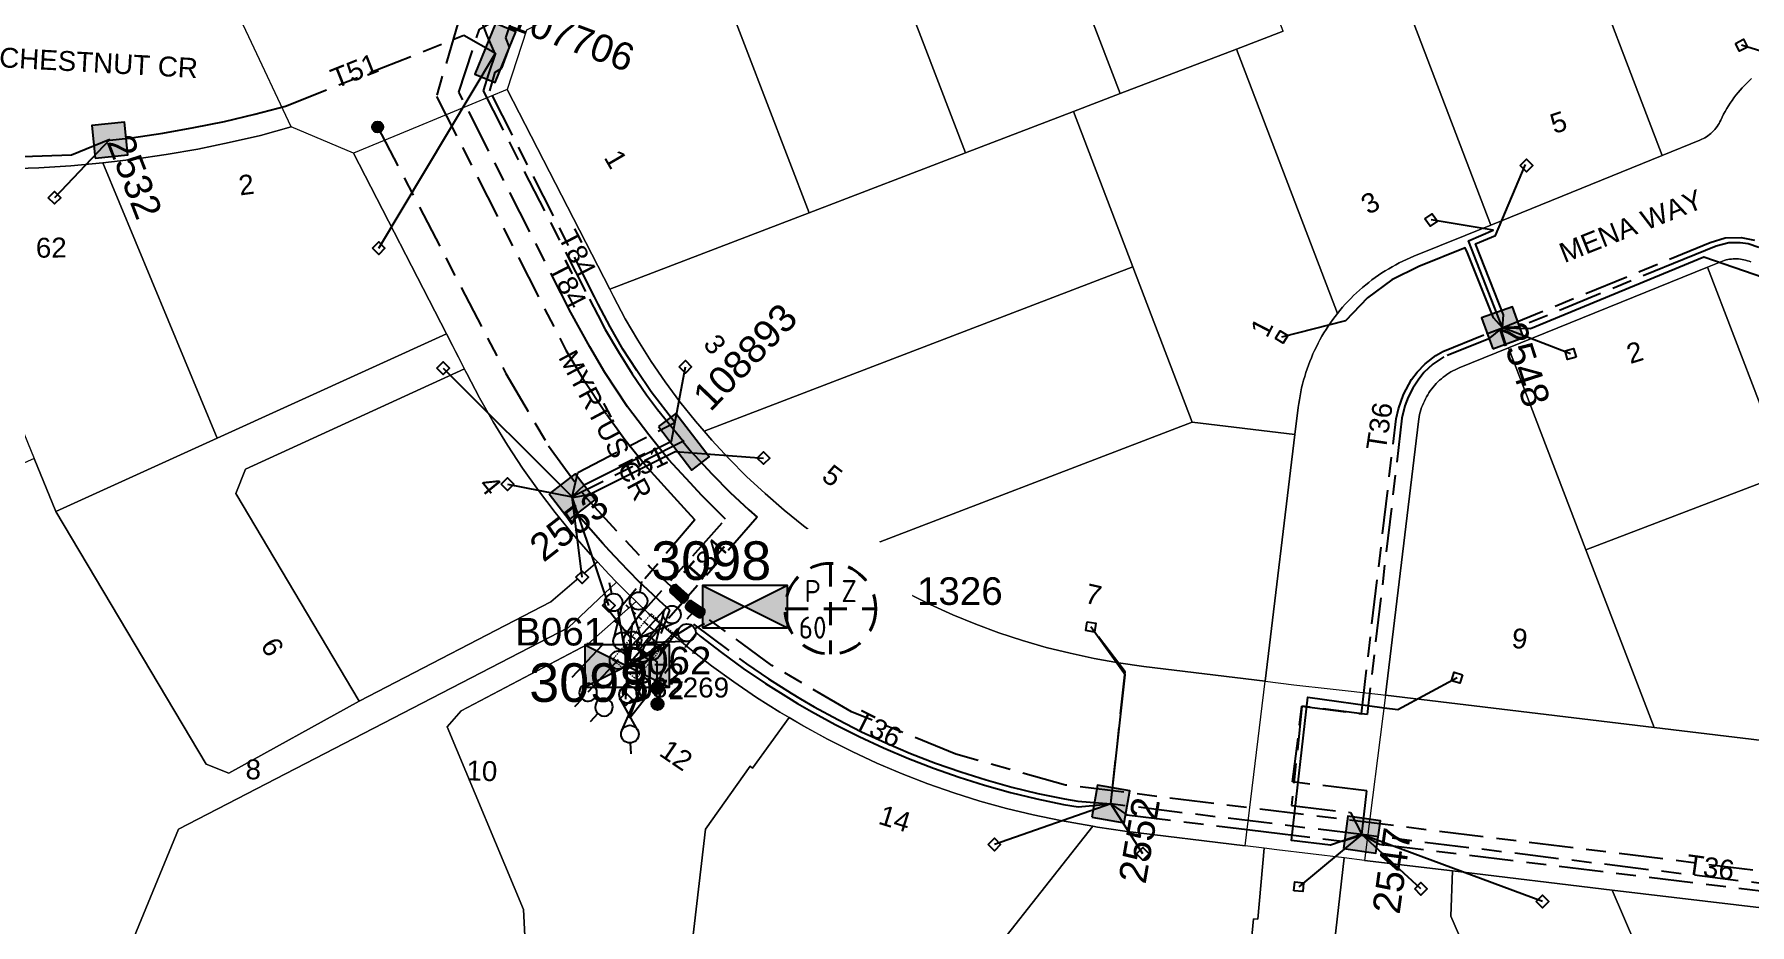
# Model space of a CAD drawing. Header units: metres. Extents: x 298214 to 299272, y 6265564 to 6266203.
# Drawn here: x 298433.9 to 298589.3, y 6265945.9 to 6266026.6 of the extents above; entities that cross this region are included whole.
import ezdxf
from ezdxf.enums import TextEntityAlignment as Align

# ---------------------------------------------------------------- set-up
doc = ezdxf.new("R2010")
doc.units = ezdxf.units.M
for name, pattern in [('Cable Exist UG', [8.2, 4, -1.2, 1.8, -1.2]), ('Dash', [5, 3, -2]), ('DASHED', [0.75, 0.5, -0.25]), ('HIDDEN', [0.375, 0.25, -0.125]), ('HIDDEN2', [0.1875, 0.125, -0.0625])]:
    doc.linetypes.add(name, pattern=pattern)
doc.layers.get('0').update_dxf_attribs({"color": 6})
for name, color, linetype, lineweight in [('Cadastre Land Parcels_SP_EXT', 9, 'Continuous', 5), ('Cadastre Other Property_SP_EXT', 9, 'HIDDEN', 5), ('Cadastre Roads_SP_EXT', 9, 'Continuous', 5)]:
    doc.layers.add(name, color=color, linetype=linetype, lineweight=lineweight)
for name, color, linetype in [('Duct_SP_EXT', 7, 'Continuous'), ('Equip_HV_EXT', 7, 'Continuous'), ('Equip_LV_EXT', 7, 'Continuous'), ('Equip_SL_EXT', 7, 'Continuous'), ('Mains_HV_EXT', 7, 'Continuous'), ('Mains_LV_EXT', 7, 'Continuous'), ('Mains_SL_EXT', 7, 'Continuous'), ('Services_SP_EXT', 7, 'Continuous'), ('Sub_HV_EXT', 7, 'Continuous'), ('Sub_SP_EXT', 7, 'Continuous'), ('SupportsUG_SP_LV_EXT', 7, 'Continuous'), ('SupportsUG_SP_LV_SL_EXT', 7, 'Continuous'), ('Trench_SP_EXT', 7, 'Continuous')]:
    doc.layers.add(name, color=color, linetype=linetype)
doc.layers.add('UNKNOWN_FEATURES', color=1, linetype='DASHED', plot=False)
doc.styles.add('COLUMN_LABEL', font='arial.ttf')
doc.styles.add('iecARIAL', font='arial.ttf', dxfattribs={"height": 2})
doc.styles.add('IESYMBOL1', font='isocp.shx')
doc.styles.add('POLE_LABEL', font='arial.ttf')
doc.styles.add('SLCP_LABEL', font='arial.ttf', dxfattribs={"height": 3.5})
doc.styles.get("Standard").update_dxf_attribs({"font": 'arial.ttf'})
doc.styles.add('SWITCH_LABEL', font='arial.ttf', dxfattribs={"height": 2.5})

# ---------------------------------------------------------------- blocks, each defined once
blk = doc.blocks.new('SUB_PADMOUNT_EXT')
for points in [[(0, 0), (-3.84, 1.92), (-3.84, -1.92)], [(0, 0), (3.84, 1.92), (3.84, -1.92)]]:
    blk.add_hatch(color=256).paths.add_polyline_path(points)
for p, q in [((3.84, 1.92), (-3.84, -1.92)), ((-3.84, 1.92), (3.84, -1.92))]:
    blk.add_line(p, q)
blk.add_lwpolyline([(-3.84, -1.92), (3.84, -1.92), (3.84, 1.92), (-3.84, 1.92)], close=True)
for tag, height, flags, p in [('ASSET_NUM', 3.5, 8, (2, 2)), ('STREET_CODE', 0.2, 9, (1.5, 0)), ('CONSTRUCTED_VOLTAGE', 0.2, 9, (1.5, -0.2)), ('OPERATING_VOLTAGE', 0.2, 9, (1.5, -0.6)), ('ORIENTATION', 0.2, 9, (1.5, -0.8)), ('OWNED_BY', 0.2, 9, (1.5, -1)), ('OPERATED_BY', 0.2, 9, (1.5, -1.2)), ('SECONDARY_VOLTAGE', 0.2, 9, (1.5, -1.6)), ('NO_PHASES', 0.2, 9, (1.5, -0.4)), ('MAINTAINED_BY', 0.2, 9, (1.5, -1.4)), ('STATE', 0.2, 9, (1.5, -1.8)), ('SUBSTATION_TYPE', 0.2, 9, (1.5, -2.2)), ('STREETNAME', 0.2, 9, (1.5, -3)), ('SUBURB', 0.2, 9, (1.5, -3.2)), ('PARENT', 0.2, 9, (1.5, -2)), ('USAGE', 0.2, 9, (1.5, -2.4)), ('LEGEND', 0.2, 9, (1.5, -2.6)), ('LOCATION', 0.2, 9, (1.5, -2.8)), ('Z', 0.2, 1, (1.5, -3.6)), ('NOTES', 0.2, 9, (1.5, -3.4))]:
    blk.add_attdef(tag, text='', height=height, dxfattribs=dict(flags=flags)).set_placement(p, align=Align.MIDDLE_LEFT)
blk = doc.blocks.new('COLUMN_EXT')
blk.add_hatch(color=256).paths.add_polyline_path([(-1.49, 1.48), (-1.49, -1.49), (1.48, -1.49), (1.48, 1.48)])
blk.add_lwpolyline([(-1.49, -1.49), (1.48, -1.49), (1.48, 1.48), (-1.49, 1.48)], close=True)
for tag, height, style, flags, p in [('ASSET_NUM', 2.5, 'COLUMN_LABEL', 8, (2, 2)), ('STRUCTURE_PLANT_NUMBER', 0.2, 'POLE_LABEL', 9, (1.81, 0.03)), ('STREET_CODE', 0.2, 'COLUMN_LABEL', 9, (1.81, -0.2))]:
    blk.add_attdef(tag, text='', height=height, dxfattribs=dict(style=style, flags=flags)).set_placement(p, align=Align.MIDDLE_LEFT)
at = {"flags": 9}
for tag, p in [('COLUMN_TYPE', (1.81, -0.4)), ('OWNED_BY', (1.81, -0.6)), ('STATE', (1.81, -0.8)), ('USAGE', (1.81, -1)), ('STREETNAME', (1.81, -1.6)), ('LEGEND', (1.81, -1.2)), ('LOCATION', (1.81, -1.4)), ('SUBURB', (1.81, -1.8)), ('NOTES', (1.81, -2))]:
    blk.add_attdef(tag, text='', height=0.2, dxfattribs=at).set_placement(p, align=Align.MIDDLE_LEFT)
at = {"flags": 1}
blk.add_attdef('Z', (1.81, -2.35), '', height=0.2, dxfattribs=at)
blk = doc.blocks.new('PILLAR_EXT')
blk.add_hatch(color=256).paths.add_polyline_path([(-2.475, 0.99), (-2.475, -0.99), (2.475, -0.99), (2.475, 0.99)])
blk.add_lwpolyline([(-2.475, -0.99), (2.475, -0.99), (2.475, 0.99), (-2.475, 0.99)], close=True)
at = {"style": 'iecARIAL', "flags": 8}
blk.add_attdef('ASSET_NUM', (1.5, 3.5), '', height=2.5, dxfattribs=at)
for tag, p, flags in [('OWNED_BY', (0, -0.2), 9), ('STATE', (0, -0.4), 9), ('SUPPORT_TYPE', (0, -0.6), 9), ('USAGE', (0, -0.8), 9), ('LEGEND', (0, -1), 9), ('LOCATION', (0, -1.2), 9), ('NOTES', (0, -1.4), 9), ('PARENT', (0, -1.6), 9), ('STREETNAME', (0, -1.8), 9), ('SUBURB', (0, -2), 1)]:
    blk.add_attdef(tag, p, '', height=0.2, dxfattribs=dict(flags=flags))
blk = doc.blocks.new('CCP_EXT')
at = {"flags": 9}
for tag, p in [('LIFE_SUPPORT', (0, -1.6)), ('STATE', (0, -1.8)), ('NOTES', (0, -2))]:
    blk.add_attdef(tag, text='', height=0.2, dxfattribs=at).set_placement(p, align=Align.MIDDLE_LEFT)
blk.add_wipeout([(0, 0.57), (0.57, 0), (0, -0.57), (-0.57, 0)])
blk.add_lwpolyline([(-0.57, 0), (0, 0.57), (0.57, 0), (0, -0.57), (-0.57, 0)])
at = {"flags": 1}
blk.add_attdef('Z', (0, 0), '', height=0.2, dxfattribs=at)
at = {"flags": 9}
for tag, p in [('CCP_TYPE', (0, 0)), ('CONSTRUCTED_VOLTAGE', (0, -0.2)), ('OPERATING_VOLTAGE', (0, -0.6)), ('ORIENTATION', (0, -0.8)), ('OWNED_BY', (0, -1)), ('NO_PHASES', (0, -0.4)), ('USAGE', (0, -1.2)), ('LEGEND', (0, -1.4))]:
    blk.add_attdef(tag, text='', height=0.2, dxfattribs=at).set_placement(p, align=Align.MIDDLE_LEFT)
blk = doc.blocks.new('HV_STJ_EXT')
h = blk.add_hatch(color=256)
edge = h.paths.add_edge_path()
edge.add_ellipse((-0.59, 0.13), major_axis=(0.226, 0.226), ratio=1, start_angle=45, end_angle=135)
edge.add_line((-0.91, 0.13), (-0.91, -0.13))
edge.add_ellipse((-0.59, -0.13), major_axis=(0.226, 0.226), ratio=1, start_angle=135, end_angle=225)
edge.add_line((-0.59, -0.45), (0.59, -0.45))
edge.add_ellipse((0.59, -0.13), major_axis=(-0.226, 0.226), ratio=1, start_angle=135, end_angle=225)
edge.add_line((0.91, -0.13), (0.91, 0.13))
edge.add_ellipse((0.59, 0.13), major_axis=(-0.226, 0.226), ratio=1, start_angle=225, end_angle=315)
edge.add_line((0.59, 0.45), (-0.59, 0.45))
blk.add_lwpolyline([(-0.91, 0.13), (-0.91, -0.13, 0.414214), (-0.59, -0.45), (0.59, -0.45, 0.414214), (0.91, -0.13), (0.91, 0.13, 0.414214), (0.59, 0.45), (-0.59, 0.45, 0.414214)], format="xyb", close=True)
for tag, flags, p in [('ORIENTATION', 9, (1.5, 0)), ('Z', 1, (1.5, -0.8)), ('USAGE', 9, (1.5, -0.2)), ('LEGEND', 9, (1.5, -0.4)), ('NOTES', 9, (1.5, -0.6))]:
    blk.add_attdef(tag, text='', height=0.2, dxfattribs=dict(flags=flags)).set_placement(p, align=Align.MIDDLE_LEFT)
blk = doc.blocks.new('LV_UG_DFUSE_CLOSED_EXT')
for points in [[(1, 0), (0, 0)], [(5.04, 0.73), (2.16, -0.72)], [(5.05, -0.71), (2.16, 0.72)], [(6.2, 0.01), (7.2, 0.01)]]:
    blk.add_lwpolyline(points)
for centre in [(1.8, 0), (5.4, 0.01)]:
    blk.add_circle(centre, 0.8)
at = {"flags": 9}
for tag, p in [('ACTUAL_STATUS', (0, 0)), ('CONSTRUCTED_VOLTAGE', (0, -0.2)), ('OPERATING_VOLTAGE', (0, -0.6)), ('ORIENTATION', (0, -0.8)), ('STATE', (0, -1)), ('SWITCH_TYPE', (0, -1.2)), ('NO_PHASES', (0, -0.4)), ('USAGE', (0, -1.4)), ('NOTES', (0, -1.6))]:
    blk.add_attdef(tag, text='', height=0.2, dxfattribs=at).set_placement(p, align=Align.MIDDLE_LEFT)
at = {"flags": 1}
blk.add_attdef('Z', (0, 0), '', height=0.2, dxfattribs=at)
blk = doc.blocks.new('SWG_HOLEC_SU_EXT')
blk.add_line((1.8, -2), (5.8, -2))
for points in [[(1, 0), (0, 0)], [(6.6, 0), (7.6, 0)]]:
    blk.add_lwpolyline(points)
for points in [[(1.8, -0.8, 1), (1.8, 0.8, 1)], [(5.8, -0.8, 1), (5.8, 0.8, 1)]]:
    blk.add_lwpolyline(points, format="xyb", close=True)
at = {"style": 'SWITCH_LABEL', "flags": 8}
blk.add_attdef('ASSET_NUM', text='', height=2.5, rotation=179.9544, dxfattribs=at).set_placement((-2.4, 0), align=Align.MIDDLE_LEFT)
at = {"flags": 1}
blk.add_attdef('Z', (0, 0), '', height=0.2, dxfattribs=at)
at = {"flags": 9}
for tag, p in [('ACTUAL_STATUS', (0, -0.4)), ('CONSTRUCTED_VOLTAGE', (0, -0.6)), ('OPERATING_VOLTAGE', (0, -1)), ('ORIENTATION', (0, -1.2)), ('OWNED_BY', (0, -1.4)), ('NO_PHASES', (0, -0.8)), ('PARENT', (0, -1.6)), ('STATE', (0, -1.8)), ('SWITCH_TYPE', (0, -2)), ('STREETNAME', (0, -2.6)), ('SUBURB', (0, -2.8)), ('USAGE', (0, -2.2)), ('LOCATION', (0, -2.4)), ('NOTES', (0, -3))]:
    blk.add_attdef(tag, text='', height=0.2, dxfattribs=at).set_placement(p, align=Align.MIDDLE_LEFT)
at = {"style": 'SWITCH_LABEL', "flags": 9}
blk.add_attdef('STREET_CODE', text='', height=0.2, dxfattribs=at).set_placement((0, -0.2), align=Align.MIDDLE_LEFT)
blk = doc.blocks.new('CABLE_LARGE_EXT')
h = blk.add_hatch(color=256)
edge = h.paths.add_edge_path()
edge.add_arc((0, 0.55), 0.55, 0, 360)
blk.add_circle((0, 0.55), 0.55)
at = {"flags": 1}
blk.add_attdef('Z', (0, 0), '', height=0.2, dxfattribs=at)
at = {"flags": 9}
for tag, p in [('COND_CODE', (0, 0)), ('STATE', (0, -0.4)), ('XSECT_SIZE', (0, -0.6)), ('FB_REFERENCE', (0, -0.2)), ('NOTES', (0, -0.8))]:
    blk.add_attdef(tag, text='', height=0.2, dxfattribs=at).set_placement(p, align=Align.MIDDLE_LEFT)
blk = doc.blocks.new('SLCP_ZELL_EXT')
blk.add_wipeout([(-0.24, 7.5), (-0.71, 7.47), (-1.17, 7.41), (-1.64, 7.32), (-2.09, 7.21), (-2.54, 7.06), (-2.98, 6.89), (-3.41, 6.69), (-3.82, 6.46), (-4.22, 6.21), (-4.6, 5.93), (-4.96, 5.63), (-5.31, 5.31), (-5.63, 4.96), (-5.93, 4.6), (-6.21, 4.22), (-6.46, 3.82), (-6.69, 3.41), (-6.89, 2.98), (-7.06, 2.54), (-7.21, 2.09), (-7.32, 1.64), (-7.41, 1.17), (-7.47, 0.71), (-7.5, 0.24), (-7.5, -0.24), (-7.47, -0.71), (-7.41, -1.17), (-7.32, -1.64), (-7.21, -2.09), (-7.06, -2.54), (-6.89, -2.98), (-6.69, -3.41), (-6.46, -3.82), (-6.21, -4.22), (-5.93, -4.6), (-5.63, -4.96), (-5.31, -5.31), (-4.96, -5.63), (-4.6, -5.93), (-4.22, -6.21), (-3.82, -6.46), (-3.41, -6.69), (-2.98, -6.89), (-2.54, -7.06), (-2.09, -7.21), (-1.64, -7.32), (-1.17, -7.41), (-0.71, -7.47), (-0.24, -7.5), (0.24, -7.5), (0.71, -7.47), (1.17, -7.41), (1.64, -7.32), (2.09, -7.21), (2.54, -7.06), (2.98, -6.89), (3.41, -6.69), (3.82, -6.46), (4.22, -6.21), (4.6, -5.93), (4.96, -5.63), (5.31, -5.31), (5.63, -4.96), (5.93, -4.6), (6.21, -4.22), (6.46, -3.82), (6.69, -3.41), (6.89, -2.98), (7.06, -2.54), (7.21, -2.09), (7.32, -1.64), (7.41, -1.17), (7.47, -0.71), (7.5, -0.24), (7.5, 0.24), (7.47, 0.71), (7.41, 1.17), (7.32, 1.64), (7.21, 2.09), (7.06, 2.54), (6.89, 2.98), (6.69, 3.41), (6.46, 3.82), (6.21, 4.22), (5.93, 4.6), (5.63, 4.96), (5.31, 5.31), (4.96, 5.63), (4.6, 5.93), (4.22, 6.21), (3.82, 6.46), (3.41, 6.69), (2.98, 6.89), (2.54, 7.06), (2.09, 7.21), (1.64, 7.32), (1.17, 7.41), (0.71, 7.47), (0.24, 7.5)])
at = {"linetype": 'Dash', "lineweight": 40, "ltscale": 0.7}
for p, q in [((0, 4.11), (0, -4.11)), ((-4.11, 0), (4.11, 0))]:
    blk.add_line(p, q, dxfattribs=at)
blk.add_circle((0, 0), 4.11, dxfattribs=at)
at = {"lineweight": 40, "style": 'IESYMBOL1'}
for s, p in [('P', (-1.6, 0)), ('Z', (1.7, 0)), ('60', (-1.61, -3.31))]:
    blk.add_text(s, height=2, dxfattribs=at).set_placement(p, align=Align.BOTTOM_CENTER)
at = {"style": 'SLCP_LABEL'}
for tag, height, flags, p in [('ASSET_NUM', 2.5, 8, (2, 2)), ('STREET_CODE', 0.2, 9, (0, -0.2))]:
    blk.add_attdef(tag, text='', height=height, dxfattribs=dict(at, flags=flags)).set_placement(p, align=Align.MIDDLE_LEFT)
at = {"flags": 1}
blk.add_attdef('Z', (0, 0), '', height=0.2, dxfattribs=at)
at = {"flags": 9}
for tag, p in [('CONSTRUCTED_VOLTAGE', (0, -0.4)), ('CONTROL_TYPE', (0, -0.6)), ('OPERATING_VOLTAGE', (0, -1)), ('ORIENTATION', (0, -1.2)), ('OWNED_BY', (0, -1.4)), ('NO_PHASES', (0, -0.8)), ('USAGE', (0, -1.6)), ('STATE', (0, -2)), ('LOCATION', (0, -1.8)), ('NOTES', (0, -2.2))]:
    blk.add_attdef(tag, text='', height=0.2, dxfattribs=at).set_placement(p, align=Align.MIDDLE_LEFT)
blk = doc.blocks.new('CONNECTOR_NODE_EXT')
h = blk.add_hatch(color=256)
edge = h.paths.add_edge_path()
edge.add_arc((0, 0), 0.5, 0, 360)
blk.add_circle((0, 0), 0.5)
at = {"flags": 1}
blk.add_attdef('Z', (0, 0), '', height=0.2, dxfattribs=at)
at = {"flags": 9}
for tag, p in [('CONNECTOR_TYPE', (0, 0)), ('CONSTRUCTED_VOLTAGE', (0, -0.2)), ('OPERATING_VOLTAGE', (0, -0.6)), ('ORIENTATION', (0, -0.8)), ('SUBTYPE', (0, -1)), ('NO_PHASES', (0, -0.4)), ('USAGE', (0, -1.2)), ('NOTES', (0, -1.4))]:
    blk.add_attdef(tag, text='', height=0.2, dxfattribs=at).set_placement(p, align=Align.MIDDLE_LEFT)

msp = doc.modelspace()

# ---------------------------------------------------------------- linework, layer by layer
at = {"layer": 'Cadastre Land Parcels_SP_EXT', "linetype": 'Continuous'}
for points in [[(298521.58, 6266049.09), (298532.24, 6266021.26), (298542.78, 6266025.29), (298547.01, 6266026.92), (298535.74, 6266056.34), (298526.51, 6266051.62), (298521.58, 6266049.09)], [(298508.14, 6266042.22), (298518.23, 6266015.89), (298528, 6266019.63), (298532.24, 6266021.26), (298521.58, 6266049.09), (298508.14, 6266042.22)], [(298494.56, 6266035.26), (298504.07, 6266010.46), (298518.23, 6266015.89), (298508.14, 6266042.22), (298494.56, 6266035.26)], [(298557.58, 6266030.96), (298565.81, 6266009.35), (298581.33, 6266015.66), (298573.22, 6266036.96), (298561.2, 6266032.35), (298557.58, 6266030.96)], [(298476.72, 6266021.63), (298486, 6266003.54), (298504.07, 6266010.46), (298494.56, 6266035.26), (298478.46, 6266027.01), (298476.72, 6266021.63)], [(298548.37, 6265992.81), (298548.42, 6265993.17), (298548.47, 6265993.52), (298548.53, 6265993.88), (298548.6, 6265994.23), (298548.68, 6265994.59), (298548.77, 6265994.94), (298548.86, 6265995.29), (298548.96, 6265995.63), (298549.06, 6265995.98), (298549.18, 6265996.32), (298549.3, 6265996.66), (298549.43, 6265997), (298549.56, 6265997.33), (298549.7, 6265997.67), (298549.85, 6265997.99), (298550.01, 6265998.32), (298550.17, 6265998.64), (298550.34, 6265998.96), (298550.52, 6265999.27), (298550.7, 6265999.58), (298550.89, 6265999.88), (298551.08, 6266000.19), (298551.29, 6266000.48), (298551.49, 6266000.78), (298551.71, 6266001.06), (298551.93, 6266001.34), (298542.78, 6266025.29), (298532.24, 6266021.26), (298528, 6266019.63), (298533.38, 6266005.56), (298538.76, 6265991.48), (298548.07, 6265990.36), (298548.37, 6265992.81)], [(298486, 6266003.54), (298486.34, 6266002.88), (298487.4, 6266000.85), (298488.54, 6265998.91), (298489.74, 6265997), (298491.02, 6265995.14), (298492.36, 6265993.34), (298493.77, 6265991.58), (298494.54, 6265990.68), (298533.38, 6266005.56), (298528, 6266019.63), (298518.23, 6266015.89), (298504.07, 6266010.46), (298486, 6266003.54)], [(298440.07, 6266014.98), (298450.43, 6265990.05), (298471.2, 6265999.49), (298462.8, 6266015.88), (298457.15, 6266018.24), (298454.35, 6266017.48), (298451.52, 6266016.82), (298448.68, 6266016.24), (298445.82, 6266015.74), (298442.95, 6266015.32), (298440.07, 6266014.98)], [(298423.04, 6266014.62), (298433.86, 6265988.2), (298435.82, 6265983.4), (298450.43, 6265990.05), (298440.07, 6266014.98), (298437.19, 6266014.73), (298434.29, 6266014.55), (298431.39, 6266014.45), (298428.49, 6266014.43), (298425.59, 6266014.49), (298423.04, 6266014.62)], [(298494.54, 6265990.68), (298495.24, 6265989.86), (298496.79, 6265988.19), (298498.4, 6265986.57), (298500.07, 6265985.01), (298501.79, 6265983.51), (298503.56, 6265982.08), (298505.39, 6265980.7), (298507.26, 6265979.4), (298538.76, 6265991.48), (298533.38, 6266005.56), (298494.54, 6265990.68)], [(298567.42, 6265998.22), (298574.43, 6265979.91), (298592.6, 6265986.87), (298585.45, 6266005.54), (298567.42, 6265998.22)], [(298435.82, 6265983.4), (298449.44, 6265960.49), (298451.5, 6265959.68), (298463.29, 6265966.21), (298452.13, 6265985.02), (298453, 6265987.24), (298472.83, 6265996.31), (298471.2, 6265999.49), (298450.43, 6265990.05), (298435.82, 6265983.4)], [(298574.43, 6265979.91), (298567.42, 6265998.22), (298562.96, 6265996.41), (298562.77, 6265996.32), (298562.58, 6265996.24), (298562.39, 6265996.14), (298562.2, 6265996.04), (298562.02, 6265995.93), (298561.84, 6265995.81), (298561.67, 6265995.69), (298561.5, 6265995.56), (298561.34, 6265995.43), (298561.18, 6265995.29), (298561.02, 6265995.14), (298560.87, 6265994.99), (298560.73, 6265994.83), (298560.59, 6265994.67), (298560.46, 6265994.5), (298560.33, 6265994.33), (298560.21, 6265994.15), (298560.1, 6265993.97), (298559.99, 6265993.79), (298559.89, 6265993.6), (298559.8, 6265993.4), (298559.71, 6265993.21), (298559.63, 6265993.01), (298559.55, 6265992.81), (298559.49, 6265992.6), (298559.43, 6265992.4), (298559.37, 6265992.19), (298559.33, 6265991.98), (298559.29, 6265991.77), (298559.26, 6265991.56), (298556.28, 6265966.75), (298580.6, 6265963.82), (298574.43, 6265979.91)], [(298452.13, 6265985.02), (298463.29, 6265966.21), (298480.67, 6265975.2), (298484.88, 6265978.82), (298484.25, 6265979.5), (298482.62, 6265981.38), (298481.05, 6265983.31), (298479.55, 6265985.3), (298478.11, 6265987.33), (298476.74, 6265989.4), (298475.43, 6265991.52), (298474.2, 6265993.68), (298473.04, 6265995.89), (298472.93, 6265996.1), (298472.83, 6265996.31), (298453, 6265987.24), (298452.13, 6265985.02)], [(298507.26, 6265979.4), (298509.15, 6265978.18), (298511.07, 6265977.04), (298513.04, 6265975.96), (298515.04, 6265974.96), (298517.08, 6265974.03), (298519.15, 6265973.18), (298521.25, 6265972.4), (298523.38, 6265971.7), (298525.53, 6265971.08), (298527.7, 6265970.54), (298529.89, 6265970.08), (298532.1, 6265969.69), (298534.37, 6265969.34), (298545.38, 6265968.01), (298548.07, 6265990.36), (298538.76, 6265991.48), (298507.26, 6265979.4)], [(298419.39, 6265981.71), (298426.98, 6265963.84), (298424.69, 6265943.67), (298436.08, 6265941.64), (298441.02, 6265940.23), (298446.93, 6265954.61), (298482.27, 6265972.89), (298486.6, 6265977), (298485.94, 6265977.67), (298484.88, 6265978.82), (298480.67, 6265975.2), (298463.29, 6265966.21), (298451.5, 6265959.68), (298449.44, 6265960.49), (298435.82, 6265983.4), (298433.86, 6265988.2), (298419.39, 6265981.71)], [(298574.43, 6265979.91), (298580.6, 6265963.82), (298602.44, 6265961.18), (298594.17, 6265982.76), (298592.6, 6265986.87), (298574.43, 6265979.91)], [(298441.02, 6265940.23), (298457.94, 6265935.38), (298479.1, 6265929.32), (298478.18, 6265947.34), (298471.27, 6265963.87), (298472.54, 6265965.33), (298484.01, 6265971.36), (298488.38, 6265975.24), (298487.69, 6265975.9), (298486.6, 6265977), (298482.27, 6265972.89), (298446.93, 6265954.61), (298441.02, 6265940.23)], [(298471.27, 6265963.87), (298478.18, 6265947.34), (298479.1, 6265929.32), (298491.25, 6265925.34), (298494.67, 6265954.6), (298498.72, 6265960.31), (298498.93, 6265960.13), (298502.26, 6265964.71), (298501.4, 6265965.22), (298499.3, 6265966.55), (298497.24, 6265967.95), (298495.23, 6265969.41), (298493.26, 6265970.94), (298491.35, 6265972.54), (298489.49, 6265974.19), (298488.38, 6265975.24), (298484.01, 6265971.36), (298472.54, 6265965.33), (298471.27, 6265963.87)], [(298491.25, 6265925.34), (298503.99, 6265922.13), (298529.77, 6265954.87), (298526.83, 6265955.38), (298524.35, 6265955.89), (298521.93, 6265956.48), (298519.54, 6265957.15), (298517.16, 6265957.9), (298514.81, 6265958.72), (298512.5, 6265959.62), (298510.2, 6265960.6), (298507.95, 6265961.64), (298505.73, 6265962.76), (298503.54, 6265963.95), (298502.26, 6265964.71), (298498.93, 6265960.13), (298498.72, 6265960.31), (298494.67, 6265954.6), (298491.25, 6265925.34)], [(298503.99, 6265922.13), (298526.67, 6265918.59), (298528.22, 6265932.41), (298543.57, 6265938.57), (298544.33, 6265946.48), (298544.7, 6265946.44), (298545.27, 6265952.87), (298543.56, 6265953.08), (298532.65, 6265954.41), (298530.18, 6265954.79), (298529.77, 6265954.87), (298503.99, 6265922.13)], [(298526.67, 6265918.59), (298548.32, 6265915.21), (298552.53, 6265952), (298546.43, 6265952.73), (298545.27, 6265952.87), (298544.7, 6265946.44), (298544.33, 6265946.48), (298543.57, 6265938.57), (298528.22, 6265932.41), (298526.67, 6265918.59)], [(298548.32, 6265915.21), (298565.25, 6265912.56), (298571.08, 6265911.65), (298572.13, 6265923.78), (298562.19, 6265946.71), (298562.34, 6265950.83), (298554.37, 6265951.78), (298552.53, 6265952), (298548.32, 6265915.21)], [(298562.19, 6265946.71), (298572.13, 6265923.78), (298571.08, 6265911.65), (298578.09, 6265910.55), (298586.83, 6265909.18), (298588.45, 6265921.98), (298576.8, 6265949.09), (298562.34, 6265950.83), (298562.19, 6265946.71)], [(298576.8, 6265949.09), (298588.45, 6265921.98), (298586.83, 6265909.18), (298604.14, 6265906.47), (298605.59, 6265921.24), (298599.71, 6265934.36), (298593.65, 6265947.07), (298576.8, 6265949.09)]]:
    msp.add_lwpolyline(points, close=True, dxfattribs=at)
for points in [[(298573.22, 6266036.96), (298581.33, 6266015.66), (298584.76, 6266017.05), (298584.76, 6266017.05), (298584.92, 6266017.12), (298585.07, 6266017.19), (298585.21, 6266017.27), (298585.35, 6266017.36), (298585.49, 6266017.45), (298585.62, 6266017.55), (298585.75, 6266017.66), (298585.87, 6266017.77), (298585.99, 6266017.89), (298586.1, 6266018.01), (298586.21, 6266018.14), (298586.31, 6266018.28), (298586.4, 6266018.42), (298586.49, 6266018.56), (298586.57, 6266018.71), (298586.64, 6266018.86), (298586.77, 6266019.12), (298586.9, 6266019.39), (298587.04, 6266019.65), (298587.19, 6266019.9), (298587.34, 6266020.16), (298587.5, 6266020.41), (298587.67, 6266020.65), (298587.84, 6266020.89), (298588.02, 6266021.12), (298588.21, 6266021.35), (298588.4, 6266021.58), (298588.6, 6266021.8), (298588.8, 6266022.01), (298589.01, 6266022.22), (298589.22, 6266022.42), (298589.44, 6266022.62)], [(298547.01, 6266026.92), (298542.78, 6266025.29), (298551.93, 6266001.34), (298552.15, 6266001.62), (298552.15, 6266001.62), (298552.38, 6266001.9), (298552.63, 6266002.17), (298552.88, 6266002.44), (298553.13, 6266002.7), (298553.39, 6266002.96), (298553.65, 6266003.21), (298553.92, 6266003.46), (298554.2, 6266003.7), (298554.48, 6266003.93), (298554.76, 6266004.16), (298555.05, 6266004.38), (298555.35, 6266004.6), (298555.64, 6266004.81), (298555.95, 6266005.01), (298556.25, 6266005.2), (298556.57, 6266005.39), (298556.88, 6266005.58), (298557.2, 6266005.75), (298557.52, 6266005.92), (298557.84, 6266006.08), (298558.17, 6266006.24), (298558.5, 6266006.38), (298558.84, 6266006.52), (298565.81, 6266009.35), (298557.58, 6266030.96)], [(298589.36, 6266006.01), (298589.21, 6266006.07), (298589.06, 6266006.12), (298588.9, 6266006.17), (298588.74, 6266006.21), (298588.58, 6266006.24), (298588.42, 6266006.27), (298588.26, 6266006.28), (298588.1, 6266006.29), (298587.94, 6266006.29), (298587.77, 6266006.29), (298587.61, 6266006.27), (298587.45, 6266006.25), (298587.29, 6266006.22), (298587.13, 6266006.19), (298586.97, 6266006.14), (298586.81, 6266006.09), (298586.66, 6266006.03), (298585.45, 6266005.54), (298592.6, 6265986.87)]]:
    msp.add_lwpolyline(points, dxfattribs=at)
at = {"layer": 'Cadastre Roads_SP_EXT', "linetype": 'Continuous'}
msp.add_lwpolyline([(298431.39, 6266014.45), (298434.29, 6266014.55), (298437.19, 6266014.73), (298440.07, 6266014.98), (298442.95, 6266015.32), (298445.82, 6266015.74), (298448.68, 6266016.24), (298451.52, 6266016.82), (298454.35, 6266017.48), (298457.15, 6266018.24), (298453.3, 6266026.41), (298449.18, 6266035.17), (298447.16, 6266034.69), (298444.63, 6266034.17), (298442.08, 6266033.73), (298439.51, 6266033.37), (298436.94, 6266033.1), (298436.77, 6266033.09), (298434.33, 6266032.91), (298431.72, 6266032.8)], dxfattribs=at)
at = {"layer": 'Duct_SP_EXT'}
msp.add_lwpolyline([(298490.31, 6265968), (298490.31, 6265969.77), (298488.89, 6265970.89)], dxfattribs=at)
at = {"layer": 'Mains_HV_EXT', "linetype": 'Cable Exist UG'}
for points in [[(298487.58, 6265969.39), (298487.99, 6265971.25), (298488.49, 6265971.75), (298492.28, 6265975.94)], [(298487.58, 6265969.39), (298489.45, 6265969.88), (298493.81, 6265974.54)]]:
    msp.add_lwpolyline(points, dxfattribs=at)
at = {"layer": 'Mains_LV_EXT', "linetype": 'Cable Exist UG'}
for points in [[(298473.69, 6266029.59), (298474.88, 6266026.53), (298475.6, 6266024.87)], [(298440.72, 6266017.05), (298442.67, 6266017.27), (298442.67, 6266017.27), (298445.51, 6266017.69), (298448.31, 6266018.18), (298451.1, 6266018.74), (298453.86, 6266019.39), (298456.63, 6266020.14), (298472.79, 6266026.55), (298475.64, 6266024.94)], [(298566.84, 6266000.03), (298585.7, 6266007.77), (298587.05, 6266008.2), (298588.51, 6266008.23), (298589.69, 6266007.98)], [(298492.73, 6265989.79), (298482.6, 6265984.72)], [(298554.14, 6265954.11), (298531.4, 6265956.89)]]:
    msp.add_lwpolyline(points, dxfattribs=at)
at = {"layer": 'Mains_SL_EXT', "linetype": 'Cable Exist UG'}
msp.add_lwpolyline([(298590.1, 6266007.31), (298589.14, 6266007.64), (298588.4, 6266007.75), (298587.39, 6266007.73), (298586.22, 6266007.45), (298583.33, 6266006.27), (298568.46, 6266000.14), (298566.85, 6266000.04)], dxfattribs=at)
at = {"layer": 'Services_SP_EXT'}
msp.add_lwpolyline([(298566.88, 6266000.05), (298569.42, 6265999.99), (298569.42, 6265999.99), (298585.12, 6266006.47), (298590.54, 6266004.6)], dxfattribs=at)
at = {"layer": 'Trench_SP_EXT', "linetype": 'Cable Exist UG'}
msp.add_lwpolyline([(298488.56, 6265970.77), (298490.7, 6265973.4)], dxfattribs=at)
at = {"layer": 'UNKNOWN_FEATURES'}
for points in [[(298490.02, 6265972.57), (298487.48, 6265974.89)], [(298488.9, 6265971.3), (298486.43, 6265973.5)]]:
    msp.add_lwpolyline(points, dxfattribs=at)

# ---------------------------------------------------------------- block references
at = {"layer": 'Duct_SP_EXT'}
for p in [(298490.3, 6265966.83), (298490.33, 6265965.4)]:
    msp.add_blockref('CABLE_LARGE_EXT', p, dxfattribs=at)
at = {"layer": 'Equip_HV_EXT'}
msp.add_blockref('CONNECTOR_NODE_EXT', (298464.97, 6266018.23), dxfattribs=at)
for p, rotation in [((298492.28, 6265975.94), 137.4047349028204), ((298493.75, 6265974.54), 326.3099324925197)]:
    msp.add_blockref('HV_STJ_EXT', p, dxfattribs=dict(at, rotation=rotation))
at = {"layer": 'Equip_LV_EXT'}
for p, rotation in [((298488.09, 6265969.98), 48.80480676354843), ((298488.22, 6265969.89), 27.73060619140574)]:
    msp.add_blockref('LV_UG_DFUSE_CLOSED_EXT', p, dxfattribs=dict(at, rotation=rotation))
at = {"layer": 'Sub_SP_EXT'}
ref = msp.add_blockref('SUB_PADMOUNT_EXT', (298487.58, 6265969.39), dxfattribs=at)
ref.add_attrib('ASSET_NUM', '3098', dxfattribs={"layer": '0', "height": 3.5}).set_placement((298489.58, 6265969.64), align=Align.TOP_RIGHT)
at = {"layer": 'SupportsUG_SP_LV_EXT'}
ref = msp.add_blockref('PILLAR_EXT', (298475.64, 6266024.94), dxfattribs=dict(at, rotation=247.8650843461187))
ref.add_attrib('ASSET_NUM', '107706', dxfattribs={"layer": '0', "height": 2.5, "rotation": 339.4908, "style": 'iecARIAL'}).set_placement((298477.14, 6266028.44), align=Align.MIDDLE_LEFT)
ref = msp.add_blockref('PILLAR_EXT', (298492.71, 6265989.72), dxfattribs=dict(at, rotation=307.4696295957442))
ref.add_attrib('ASSET_NUM', '108893', dxfattribs={"layer": '0', "height": 2.5, "rotation": 46.0809, "style": 'iecARIAL'}).set_placement((298494.21, 6265993.22), align=Align.MIDDLE_LEFT)
at = {"layer": 'SupportsUG_SP_LV_SL_EXT'}
ref = msp.add_blockref('COLUMN_EXT', (298440.72, 6266017.05), dxfattribs=dict(at, rotation=5.604554922583416))
ref.add_attrib('ASSET_NUM', '2532', dxfattribs={"layer": '0', "height": 2.5, "rotation": 291.1942, "style": 'COLUMN_LABEL'}).set_placement((298442.72, 6266017.8), align=Align.TOP_LEFT)
ref = msp.add_blockref('COLUMN_EXT', (298566.88, 6266000.05), dxfattribs=dict(at, rotation=19.90901042463024))
ref.add_attrib('ASSET_NUM', '2548', dxfattribs={"layer": '0', "height": 2.5, "rotation": 287.8724, "style": 'COLUMN_LABEL'}).set_placement((298568.88, 6266000.8), align=Align.TOP_LEFT)
ref = msp.add_blockref('COLUMN_EXT', (298482.6, 6265984.72), dxfattribs=dict(at, rotation=307.8260085016981))
ref.add_attrib('ASSET_NUM', '2553', dxfattribs={"layer": '0', "height": 2.5, "rotation": 37.8622, "style": 'COLUMN_LABEL'}).set_placement((298484.6, 6265985.47), align=Align.TOP_RIGHT)
ref = msp.add_blockref('COLUMN_EXT', (298531.4, 6265956.89), dxfattribs=dict(at, rotation=350.0895127823956))
ref.add_attrib('ASSET_NUM', '2552', dxfattribs={"layer": '0', "height": 2.5, "rotation": 80.1257, "style": 'COLUMN_LABEL'}).set_placement((298533.4, 6265957.64), align=Align.TOP_RIGHT)
ref = msp.add_blockref('COLUMN_EXT', (298554.14, 6265954.11), dxfattribs=dict(at, rotation=352.032894511829))
ref.add_attrib('ASSET_NUM', '2547', dxfattribs={"layer": '0', "height": 2.5, "rotation": 82.0691, "style": 'COLUMN_LABEL'}).set_placement((298556.14, 6265954.86), align=Align.TOP_RIGHT)

# ---------------------------------------------------------------- texts
at = {"layer": 'Cadastre Land Parcels_SP_EXT'}
for s, rotation, p in [('5', 18.2726, (298571.56, 6266017.59)), ('1', 300.2564, (298485.42, 6266015.48)), ('2', 7.2986, (298452.5, 6266012.03)), ('3', 29.5839, (298554.73, 6266010.24)), ('62', 0.6074, (298434.02, 6266006.39)), ('1', 62.7447, (298545.54, 6265999.04)), ('3', 308.2583, (298494.39, 6265998.54)), ('2', 17.1218, (298578.45, 6265996.75)), ('5', 322.9768, (298505.08, 6265986.35)), ('4', 309.049, (298474.05, 6265985.76)), ('7', 347.1612, (298528.94, 6265975.14)), ('9', 353.5169, (298567.64, 6265971.06)), ('6', 300.176, (298454.32, 6265971.28)), ('12', 325.818, (298490.37, 6265961.35)), ('8', 359.5863, (298453, 6265959.13)), ('10', 357.9256, (298472.99, 6265959.04)), ('14', 342.6251, (298510.23, 6265955.12))]:
    msp.add_text(s, height=1.8, rotation=rotation, dxfattribs=at).set_placement(p)
at = {"layer": 'Cadastre Roads_SP_EXT'}
for s, rotation, p in [('CHESTNUT CR', 356.8465, (298430.65, 6266023.66)), ('MENA WAY', 21.7929, (298572.48, 6266005.89)), ('MYRTUS CR', 298.0567, (298481.3, 6265997.38))]:
    msp.add_text(s, height=1.8, rotation=rotation, dxfattribs=at).set_placement(p)
at = {"layer": 'Duct_SP_EXT'}
msp.add_text('U72', height=1.8, dxfattribs=at).set_placement((298488.12, 6265967.81))
at = {"layer": 'Mains_LV_EXT'}
for s, rotation, p in [('T51', 21.6208, (298461.18, 6266021.7)), ('T84', 297.0278, (298481.28, 6266008.3)), ('T84', 297.0583, (298480.42, 6266005.47)), ('T36', 81.3443, (298556.29, 6265988.84)), ('T51', 26.1826, (298487.52, 6265985.93)), ('T84', 48.8292, (298493.96, 6265976.69)), ('T36', 333.2476, (298507.97, 6265963.87)), ('T36', 352.0329, (298583.44, 6265950.56))]:
    msp.add_text(s, height=1.8, rotation=rotation, dxfattribs=at).set_placement(p)

# ---------------------------------------------------------------- next in the draw order: block references
at = {"layer": 'Services_SP_EXT'}
for p, rotation in [((298588.52, 6266025.64), 342.1664414809582), ((298560.41, 6266009.81), 350.0565757283765), ((298546.86, 6265999.2), 13.99734117395459), ((298573.04, 6265997.67), 151.0310700969052), ((298529.58, 6265972.93), 305.4762431212285), ((298562.75, 6265968.33), 208.1873542059078), ((298548.42, 6265949.39), 39.51302656311942)]:
    msp.add_blockref('CCP_EXT', p, dxfattribs=dict(at, rotation=rotation))
for p in [(298569.04, 6266014.75), (298435.69, 6266011.83), (298465.07, 6266007.26), (298470.9, 6265996.39), (298492.85, 6265996.51), (298499.94, 6265988.24), (298476.73, 6265985.88), (298483.5, 6265977.43), (298485.92, 6265974.86), (298487.45, 6265966.39), (298520.84, 6265953.22), (298534.29, 6265952.38), (298559.49, 6265949.2), (298570.5, 6265948.05)]:
    msp.add_blockref('CCP_EXT', p, dxfattribs=at)

# ---------------------------------------------------------------- next in the draw order: linework, layer by layer
at = {"layer": 'Cadastre Other Property_SP_EXT', "linetype": 'HIDDEN2'}
msp.add_lwpolyline([(298486.26, 6265969.98), (298488.37, 6265968.23), (298491.83, 6265972.32), (298491.83, 6265972.32, -0.008012), (298489.77, 6265974.13), (298489.77, 6265974.13), (298486.26, 6265969.98)], format="xyb", close=True, dxfattribs=at)
at = {"layer": 'Cadastre Roads_SP_EXT', "linetype": 'Continuous'}
for points in [[(298589.44, 6266022.62), (298589.22, 6266022.42), (298589.01, 6266022.22), (298588.8, 6266022.01), (298588.6, 6266021.8), (298588.4, 6266021.58), (298588.21, 6266021.35), (298588.02, 6266021.12), (298587.84, 6266020.89), (298587.67, 6266020.65), (298587.5, 6266020.41), (298587.34, 6266020.16), (298587.19, 6266019.9), (298587.04, 6266019.65), (298586.9, 6266019.39), (298586.77, 6266019.12), (298586.64, 6266018.86), (298586.57, 6266018.71), (298586.49, 6266018.56), (298586.4, 6266018.42), (298586.31, 6266018.28), (298586.21, 6266018.14), (298586.1, 6266018.01), (298585.99, 6266017.89), (298585.87, 6266017.77), (298585.75, 6266017.66), (298585.62, 6266017.55), (298585.49, 6266017.45), (298585.35, 6266017.36), (298585.21, 6266017.27), (298585.07, 6266017.19), (298584.92, 6266017.12), (298584.76, 6266017.05), (298581.33, 6266015.66), (298565.81, 6266009.35), (298558.84, 6266006.52), (298558.5, 6266006.38), (298558.17, 6266006.24), (298557.84, 6266006.08), (298557.52, 6266005.92), (298557.2, 6266005.75), (298556.88, 6266005.58), (298556.57, 6266005.39), (298556.25, 6266005.2), (298555.95, 6266005.01), (298555.64, 6266004.81), (298555.35, 6266004.6), (298555.05, 6266004.38), (298554.76, 6266004.16), (298554.48, 6266003.93), (298554.2, 6266003.7), (298553.92, 6266003.46), (298553.65, 6266003.21), (298553.39, 6266002.96), (298553.13, 6266002.7), (298552.88, 6266002.44), (298552.63, 6266002.17), (298552.38, 6266001.9), (298552.15, 6266001.62), (298551.93, 6266001.34), (298551.71, 6266001.06), (298551.49, 6266000.78), (298551.29, 6266000.48), (298551.08, 6266000.19), (298550.89, 6265999.88), (298550.7, 6265999.58), (298550.52, 6265999.27), (298550.34, 6265998.96), (298550.17, 6265998.64), (298550.01, 6265998.32), (298549.85, 6265997.99), (298549.7, 6265997.67), (298549.56, 6265997.33), (298549.43, 6265997), (298549.3, 6265996.66), (298549.18, 6265996.32), (298549.06, 6265995.98), (298548.96, 6265995.63), (298548.86, 6265995.29), (298548.77, 6265994.94), (298548.68, 6265994.59), (298548.6, 6265994.23), (298548.53, 6265993.88), (298548.47, 6265993.52), (298548.42, 6265993.17), (298548.37, 6265992.81), (298548.07, 6265990.36), (298545.38, 6265968.01), (298547.97, 6265967.7), (298551.26, 6265967.32), (298555.86, 6265966.8), (298556.28, 6265966.75), (298559.26, 6265991.56), (298559.29, 6265991.77), (298559.33, 6265991.98), (298559.37, 6265992.19), (298559.43, 6265992.4), (298559.49, 6265992.6), (298559.55, 6265992.81), (298559.63, 6265993.01), (298559.71, 6265993.21), (298559.8, 6265993.4), (298559.89, 6265993.6), (298559.99, 6265993.79), (298560.1, 6265993.97), (298560.21, 6265994.15), (298560.33, 6265994.33), (298560.46, 6265994.5), (298560.59, 6265994.67), (298560.73, 6265994.83), (298560.87, 6265994.99), (298561.02, 6265995.14), (298561.18, 6265995.29), (298561.34, 6265995.43), (298561.5, 6265995.56), (298561.67, 6265995.69), (298561.84, 6265995.81), (298562.02, 6265995.93), (298562.2, 6265996.04), (298562.39, 6265996.14), (298562.58, 6265996.24), (298562.77, 6265996.32), (298562.96, 6265996.41), (298567.42, 6265998.22), (298585.45, 6266005.54), (298586.66, 6266006.03), (298586.81, 6266006.09), (298586.97, 6266006.14), (298587.13, 6266006.19), (298587.29, 6266006.22), (298587.45, 6266006.25), (298587.61, 6266006.27), (298587.77, 6266006.29), (298587.94, 6266006.29), (298588.1, 6266006.29), (298588.26, 6266006.28), (298588.42, 6266006.27), (298588.58, 6266006.24), (298588.74, 6266006.21), (298588.9, 6266006.17), (298589.06, 6266006.12), (298589.21, 6266006.07), (298589.36, 6266006.01)], [(298602.44, 6265961.18), (298580.6, 6265963.82), (298556.28, 6265966.75), (298554.37, 6265951.78), (298562.34, 6265950.83), (298576.8, 6265949.09), (298593.65, 6265947.07)]]:
    msp.add_lwpolyline(points, dxfattribs=at)
msp.add_lwpolyline([(298462.8, 6266015.87), (298471.2, 6265999.49), (298472.83, 6265996.3), (298472.93, 6265996.1), (298473.04, 6265995.9), (298474.2, 6265993.68), (298475.43, 6265991.52), (298476.74, 6265989.4), (298478.11, 6265987.33), (298479.55, 6265985.3), (298481.05, 6265983.31), (298482.62, 6265981.38), (298484.25, 6265979.5), (298484.88, 6265978.82), (298485.94, 6265977.67), (298486.6, 6265977), (298487.69, 6265975.9), (298488.39, 6265975.24), (298489.49, 6265974.19), (298491.35, 6265972.54), (298493.26, 6265970.94), (298495.23, 6265969.41), (298497.24, 6265967.95), (298499.29, 6265966.55), (298501.4, 6265965.22), (298502.26, 6265964.71), (298503.54, 6265963.96), (298505.73, 6265962.76), (298507.95, 6265961.64), (298510.2, 6265960.6), (298512.5, 6265959.62), (298514.81, 6265958.72), (298517.16, 6265957.9), (298519.54, 6265957.15), (298521.93, 6265956.48), (298524.35, 6265955.89), (298526.83, 6265955.38), (298529.77, 6265954.87), (298530.18, 6265954.79), (298532.65, 6265954.41), (298543.56, 6265953.08), (298545.38, 6265968.01), (298534.37, 6265969.34), (298532.1, 6265969.69), (298529.89, 6265970.08), (298527.7, 6265970.54), (298525.53, 6265971.08), (298523.38, 6265971.7), (298521.25, 6265972.4), (298519.15, 6265973.18), (298517.08, 6265974.03), (298515.04, 6265974.96), (298513.04, 6265975.96), (298511.07, 6265977.04), (298509.15, 6265978.18), (298507.26, 6265979.4), (298505.39, 6265980.7), (298503.56, 6265982.08), (298501.79, 6265983.51), (298500.07, 6265985.01), (298498.4, 6265986.57), (298496.79, 6265988.19), (298495.24, 6265989.86), (298494.54, 6265990.68), (298493.77, 6265991.58), (298492.36, 6265993.34), (298491.02, 6265995.14), (298489.74, 6265997), (298488.54, 6265998.91), (298487.4, 6266000.85), (298486.34, 6266002.88), (298486, 6266003.54), (298476.72, 6266021.63), (298468.71, 6266018.32), (298462.8, 6266015.87)], close=True, dxfattribs=at)
at = {"layer": 'Mains_HV_EXT', "linetype": 'Cable Exist UG'}
msp.add_lwpolyline([(298464.97, 6266018.26), (298476.59, 6265995.9), (298480.45, 6265989.34), (298483.91, 6265984.57), (298489.7, 6265978.31), (298492.28, 6265975.94)], dxfattribs=at)
at = {"layer": 'Mains_LV_EXT', "linetype": 'Cable Exist UG'}
for points in [[(298457.86, 6266035.73), (298460.38, 6266034.57), (298460.38, 6266034.57), (298463.49, 6266035.83), (298465.95, 6266036.95), (298468.21, 6266038.05), (298472.29, 6266027.83), (298472.29, 6266027.83), (298470.3, 6266021.01), (298482.01, 6265998.02), (298482.01, 6265998.02), (298483.49, 6265995.53), (298485.74, 6265992.17), (298487.36, 6265989.92), (298489.45, 6265987.31), (298491.19, 6265985.38), (298493, 6265983.39), (298493.71, 6265982.63), (298493.71, 6265982.63), (298486.73, 6265974.4), (298487.58, 6265969.39)], [(298487.58, 6265969.39), (298488.07, 6265973.25), (298496.49, 6265982.71), (298494.34, 6265984.85), (298494.34, 6265984.85), (298492.93, 6265986.39), (298491.33, 6265988.12), (298489.53, 6265990.35), (298487.62, 6265992.89), (298485.56, 6265995.98), (298484.2, 6265998.33), (298482.47, 6266001.44), (298472.34, 6266021.38), (298474.19, 6266027.09), (298474.19, 6266027.09), (298476.67, 6266028.48), (298476.67, 6266028.48), (298488.83, 6266034.62)], [(298475.64, 6266024.94), (298475.03, 6266023.07), (298475.03, 6266023.07), (298474.53, 6266021.51), (298484.16, 6266002.64), (298484.92, 6266001.18), (298484.92, 6266001.18), (298485.6, 6265999.88), (298486.78, 6265997.85), (298488.02, 6265995.88), (298489.34, 6265993.96), (298490.32, 6265992.63), (298492.71, 6265989.72)], [(298554.14, 6265954.11), (298554.58, 6265958.07), (298547.86, 6265958.88), (298548.71, 6265965.74), (298554.09, 6265965.07), (298557.24, 6265991.78), (298557.45, 6265992.7), (298557.9, 6265993.99), (298558.62, 6265995.35), (298559.15, 6265996.03), (298559.87, 6265996.78), (298560.83, 6265997.52), (298561.48, 6265997.9), (298565.42, 6265999.48), (298566.88, 6266000.05)], [(298612.65, 6265946.95), (298554.14, 6265954.11)]]:
    msp.add_lwpolyline(points, dxfattribs=at)
at = {"layer": 'Mains_SL_EXT', "linetype": 'Cable Exist UG'}
for points in [[(298482.6, 6265984.72), (298483.1, 6265986.92), (298483.1, 6265986.92), (298491.91, 6265991.47), (298491.91, 6265991.47), (298489.74, 6265994.25), (298488.44, 6265996.16), (298487.2, 6265998.11), (298486.04, 6266000.12), (298484.95, 6266002.19), (298484.61, 6266002.86), (298475.15, 6266021.51), (298475.61, 6266023.21), (298476.21, 6266023.57), (298476.93, 6266025.48), (298476.6, 6266026.32), (298477.19, 6266028.12), (298499.39, 6266039.48), (298500.65, 6266040.69)], [(298566.85, 6266000.04), (298565.59, 6265999.01), (298561.57, 6265997.4), (298560.57, 6265996.75), (298559.74, 6265995.98), (298559.22, 6265995.31), (298558.75, 6265994.57), (298558.34, 6265993.75), (298558.04, 6265992.98), (298557.76, 6265991.85), (298554.61, 6265965), (298548.71, 6265965.74), (298547.76, 6265956.74), (298553.09, 6265956.12), (298554.14, 6265954.11)], [(298487.78, 6265964.66), (298491.45, 6265974.46), (298491.45, 6265974.46), (298490.51, 6265975.29), (298489.42, 6265976.33), (298488.74, 6265976.97), (298487.67, 6265978.05), (298487.02, 6265978.71), (298485.98, 6265979.84), (298485.37, 6265980.5), (298482.98, 6265983.22), (298482.6, 6265984.72)], [(298531.4, 6265956.89), (298532.83, 6265955.9), (298532.83, 6265955.9), (298543.74, 6265954.57), (298545.45, 6265954.36), (298552.35, 6265953.51), (298554.21, 6265954.1)], [(298554.14, 6265954.11), (298555.74, 6265953.26), (298610.69, 6265946.51), (298612.65, 6265946.95)]]:
    msp.add_lwpolyline(points, dxfattribs=at)
at = {"layer": 'Services_SP_EXT'}
for points in [[(298465.07, 6266007.26), (298475.64, 6266024.94)], [(298601.01, 6266021.96), (298599.58, 6266023.68), (298599.58, 6266023.68), (298598.04, 6266024.11), (298596.14, 6266024.17), (298594.04, 6266023.92), (298588.52, 6266025.64)], [(298440.72, 6266017.09), (298437.25, 6266015.7), (298431.92, 6266015.5), (298427.2, 6266015.4), (298422.98, 6266015.7), (298419.11, 6266011.93)], [(298440.72, 6266017.09), (298435.69, 6266011.83)], [(298566.88, 6266000.05), (298566.96, 6266001.22), (298566.96, 6266001.22), (298564.43, 6266007.66), (298566.24, 6266008.42), (298568.95, 6266014.84)], [(298566.88, 6266000.05), (298563.78, 6266007.93), (298563.78, 6266007.93), (298566.03, 6266008.89), (298560.41, 6266009.81)], [(298566.9, 6266000.01), (298566.06, 6266000.95), (298566.06, 6266000.95), (298563.69, 6266006.82), (298563.49, 6266007.28), (298563.49, 6266007.28), (298559.28, 6266005.61), (298556.85, 6266004.4), (298554.65, 6266002.76), (298552.65, 6266000.66), (298546.86, 6265999.2)], [(298573.04, 6265997.67), (298566.84, 6266000.07)], [(298470.9, 6265996.39), (298482.6, 6265984.72)], [(298482.57, 6265984.73), (298483.75, 6265985.85), (298483.75, 6265985.85), (298491.59, 6265989.78), (298492.85, 6265996.51)], [(298482.62, 6265984.66), (298484.14, 6265984.94), (298484.14, 6265984.94), (298491.94, 6265988.84), (298499.94, 6265988.24)], [(298476.73, 6265985.88), (298482.6, 6265984.72)], [(298483.5, 6265977.43), (298482.6, 6265984.72)], [(298485.92, 6265974.86), (298482.6, 6265984.72)], [(298531.4, 6265956.89), (298532.68, 6265968.59), (298532.68, 6265968.59), (298529.58, 6265972.93)], [(298487.45, 6265966.39), (298487.58, 6265968.61)], [(298554.09, 6265954.11), (298551.3, 6265953.16), (298551.3, 6265953.16), (298547.77, 6265953.58), (298549.25, 6265966.57), (298556.16, 6265965.61), (298556.16, 6265965.61), (298557.39, 6265965.46), (298562.77, 6265968.35)], [(298531.4, 6265956.89), (298520.84, 6265953.22)], [(298534.29, 6265952.38), (298531.4, 6265956.89)], [(298554.14, 6265954.11), (298548.42, 6265949.39)], [(298559.49, 6265949.2), (298554.14, 6265954.11)], [(298570.5, 6265948.05), (298554.14, 6265954.11)]]:
    msp.add_lwpolyline(points, dxfattribs=at)
at = {"layer": 'Trench_SP_EXT', "linetype": 'Cable Exist UG'}
msp.add_lwpolyline([(298531.4, 6265956.89), (298532.69, 6265968.86), (298529.58, 6265972.93)], dxfattribs=at)

# ---------------------------------------------------------------- next in the draw order: block references
at = {"layer": 'Equip_HV_EXT'}
ref = msp.add_blockref('SWG_HOLEC_SU_EXT', (298487.99, 6265971.25), dxfattribs=dict(at, rotation=227.1055142723784))
ref.add_attrib('ASSET_NUM', 'B061', dxfattribs={"layer": '0', "height": 2.5, "style": 'SWITCH_LABEL'}).set_placement((298485.59, 6265972.5), align=Align.MIDDLE_RIGHT)
ref = msp.add_blockref('SWG_HOLEC_SU_EXT', (298489.45, 6265969.88), dxfattribs=dict(at, rotation=226.7261998683898))
ref.add_attrib('ASSET_NUM', 'B062', dxfattribs={"layer": '0', "height": 2.5, "style": 'SWITCH_LABEL'}).set_placement((298487.05, 6265971.13), align=Align.TOP_LEFT)
at = {"layer": 'Equip_LV_EXT'}
for p, rotation in [((298487.49, 6265969.88), 102.0763381143963), ((298487.78, 6265969.95), 80.98764616369431), ((298487.58, 6265968.61), 272.4815233888985)]:
    msp.add_blockref('LV_UG_DFUSE_CLOSED_EXT', p, dxfattribs=dict(at, rotation=rotation))

# ---------------------------------------------------------------- next in the draw order: texts
at = {"layer": 'Cadastre Other Property_SP_EXT'}
msp.add_text('082269', height=1.8, dxfattribs=at).set_placement((298488.42, 6265966.54))
at = {"layer": 'Duct_SP_EXT'}
msp.add_text('U72', height=1.8, dxfattribs=at).set_placement((298488.11, 6265966.36))

# ---------------------------------------------------------------- next in the draw order: block references
at = {"layer": 'Equip_SL_EXT'}
ref = msp.add_blockref('SLCP_ZELL_EXT', (298505.99, 6265974.58), dxfattribs=at)
ref.add_attrib('ASSET_NUM', '1326', dxfattribs={"layer": '0', "height": 2.5, "style": 'SLCP_LABEL'}).set_placement((298521.6, 6265977.43), align=Align.TOP_RIGHT)

# ---------------------------------------------------------------- next in the draw order: linework, layer by layer
at = {"layer": 'Mains_HV_EXT', "linetype": 'Cable Exist UG'}
msp.add_lwpolyline([(298738.47, 6265972.53), (298686.34, 6265946.73), (298671.38, 6265943.03), (298654.65, 6265942.84), (298527.28, 6265958.6), (298517.36, 6265961.39), (298507.9, 6265965.25), (298500.69, 6265969.44), (298493.75, 6265974.54)], dxfattribs=at)
at = {"layer": 'Mains_LV_EXT', "linetype": 'Cable Exist UG'}
for points in [[(298492.62, 6265989.74), (298493.44, 6265988.75), (298493.44, 6265988.75), (298493.69, 6265988.49), (298495.27, 6265986.78), (298496.9, 6265985.13), (298498.6, 6265983.53), (298499.36, 6265982.87), (298487.58, 6265969.39)], [(298487.58, 6265969.39), (298493.58, 6265973.19), (298493.58, 6265973.19), (298498.39, 6265969.58), (298500.39, 6265968.22), (298502.44, 6265966.93), (298503.28, 6265966.43), (298504.53, 6265965.69), (298506.66, 6265964.53), (298508.82, 6265963.44), (298511.02, 6265962.42), (298513.25, 6265961.47), (298515.51, 6265960.6), (298517.8, 6265959.8), (298520.11, 6265959.07), (298522.44, 6265958.42), (298524.79, 6265957.84), (298527.2, 6265957.34), (298528.39, 6265957.14), (298531.4, 6265956.89)]]:
    msp.add_lwpolyline(points, dxfattribs=at)
at = {"layer": 'Mains_SL_EXT', "linetype": 'Cable Exist UG'}
msp.add_lwpolyline([(298487.78, 6265964.66), (298493.86, 6265972.4), (298493.86, 6265972.4), (298494.2, 6265972.11), (298496.13, 6265970.61), (298498.1, 6265969.18), (298500.12, 6265967.8), (298502.18, 6265966.5), (298503.02, 6265966), (298504.28, 6265965.26), (298506.42, 6265964.09), (298508.6, 6265962.99), (298510.81, 6265961.97), (298513.06, 6265961.01), (298515.33, 6265960.13), (298517.64, 6265959.32), (298519.96, 6265958.59), (298522.31, 6265957.94), (298524.68, 6265957.36), (298527.11, 6265956.85), (298528.42, 6265956.62), (298531.4, 6265956.89)], dxfattribs=at)

# ---------------------------------------------------------------- next in the draw order: block references
at = {"layer": 'Sub_HV_EXT'}
ref = msp.add_blockref('SUB_PADMOUNT_EXT', (298498.25, 6265974.76), dxfattribs=at)
ref.add_attrib('ASSET_NUM', '3098', dxfattribs={"layer": '0', "height": 3.5}).set_placement((298500.63, 6265980.69), align=Align.TOP_RIGHT)

doc.saveas('drawing.dxf')
